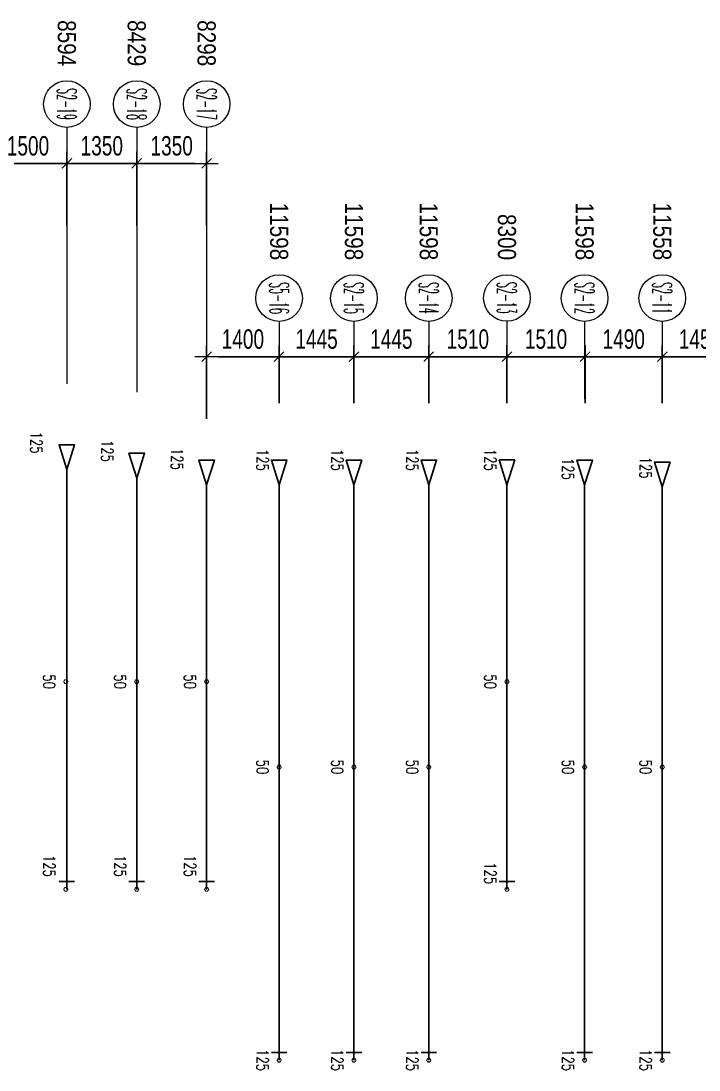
# Model space of a CAD drawing. Header units: millimetres. Extents: x 139404 to 589785, y -24714 to 48110.
# Drawn here: x 545015 to 558109, y 27610 to 47885 of the extents above; entities that cross this region are included whole.
import ezdxf
from ezdxf.enums import TextEntityAlignment as Align

# ---------------------------------------------------------------- set-up
doc = ezdxf.new("R2010")
doc.units = ezdxf.units.MM
doc.layers.get('0').update_dxf_attribs({"lineweight": 20})
doc.layers.get('Defpoints').update_dxf_attribs({"color": 151, "lineweight": 9})
doc.layers.add('ARES_TAG', color=3, linetype='Continuous')
doc.layers.add('NDC_S_TENDON', color=10, linetype='Continuous')
doc.layers.add('Current_plane_Column', color=7, linetype='Continuous', true_color=0x4b00ff)
doc.layers.add('NDC_LCAP', color=87, linetype='Continuous', plot=False)
for name, color, linetype, lineweight in [('NDC_S-ANNO', 7, 'Continuous', 20), ('NDC_S-TENDON', 6, 'Continuous', 35), ('NDC_S_DIM', 1, 'Continuous', 15), ('NDC_S_SYMBOL', 1, 'Continuous', 15)]:
    doc.layers.add(name, color=color, linetype=linetype, lineweight=lineweight)
doc.styles.add('ARES_BIGTEXT', font='VHARIALN.TTF')
doc.styles.add('ARES_ROMANS_0.36', font='romans.shx', dxfattribs={"width": 0.36, "bigfont": 'vns.shx'})
doc.styles.add('NDC_ANNO', font='', dxfattribs={"width": 0.8})
doc.styles.add('NDC_DIM', font='', dxfattribs={"width": 0.75})
doc.styles.get('NDC_ANNO').set_extended_font_data('Dotum')
doc.styles.get('NDC_DIM').set_extended_font_data('Dotum')
doc.dimstyles.new('NDC_dim_150', dxfattribs={"dimscale": 150, "dimtxt": 2.5, "dimasz": 1.5, "dimexe": 1.5, "dimexo": 2.5, "dimgap": 1, "dimtad": 1, "dimdec": 0, "dimzin": 0, "dimdsep": 46, "dimtxsty": 'NDC_DIM', "dimblk": 'DIMMARK', "dimcen": 0.09, "dimdle": 1.2, "dimclrd": 1, "dimclre": 1, "dimclrt": 3, "dimadec": 0, "dimazin": 0, "dimtfac": 1, "dimtdec": 0, "dimtix": 1, "dimtofl": 0, "dimtmove": 0, "dimatfit": 3, "dimfxl": 8, "dimfxlon": 1, "dimtolj": 1, "dimtzin": 0, "dimarcsym": 0})

# ---------------------------------------------------------------- blocks, each defined once
blk = doc.blocks.new('*U590')
at = {"layer": 'NDC_S_SYMBOL', "color": 3}
blk.add_line((-7592, 0), (-6092, 0), dxfattribs=at)
blk.add_circle((-8042, 0), 450, dxfattribs=at)
at = {"layer": 'NDC_S_TENDON'}
for p, q in [((-3912, 0), (-3144, 0)), ((-3144, 0), (2787, 0)), ((2787, 0), (5686, 0)), ((5686, 0), (6686, 0)), ((6536, -150), (6536, 150))]:
    blk.add_line(p, q, dxfattribs=at)
blk.add_lwpolyline([(-4432, 0), (-4912, 150), (-4912, -150), (-4432, 0), (-3912, 0)], dxfattribs=at)
at = {"layer": 'ARES_TAG', "style": 'ARES_ROMANS_0.36', "width": 0.36}
blk.add_attdef('S3', text='', height=375, dxfattribs=at).set_placement((-8042, 0), align=Align.MIDDLE_CENTER)
at = {"layer": 'NDC_LCAP', "style": 'ARES_BIGTEXT'}
blk.add_attdef('L', text='', height=350, dxfattribs=at).set_placement((-8773, 0), align=Align.MIDDLE_RIGHT)
blk = doc.blocks.new('*U591')
at = {"layer": 'NDC_S_SYMBOL', "color": 3}
blk.add_line((-7592, 0), (-6052, 0), dxfattribs=at)
blk.add_circle((-8042, 0), 450, dxfattribs=at)
at = {"layer": 'NDC_S_TENDON'}
for p, q in [((-3872, 0), (-3144, 0)), ((-3144, 0), (2787, 0)), ((2787, 0), (5686, 0)), ((5686, 0), (6686, 0)), ((6536, -150), (6536, 150))]:
    blk.add_line(p, q, dxfattribs=at)
blk.add_lwpolyline([(-4392, 0), (-4872, 150), (-4872, -150), (-4392, 0), (-3872, 0)], dxfattribs=at)
at = {"layer": 'ARES_TAG', "style": 'ARES_ROMANS_0.36', "width": 0.36}
blk.add_attdef('S3', text='', height=375, dxfattribs=at).set_placement((-8042, 0), align=Align.MIDDLE_CENTER)
at = {"layer": 'NDC_LCAP', "style": 'ARES_BIGTEXT'}
blk.add_attdef('L', text='', height=350, dxfattribs=at).set_placement((-8773, 0), align=Align.MIDDLE_RIGHT)
blk = doc.blocks.new('*U555')
at = {"layer": 'NDC_S_SYMBOL', "color": 3}
blk.add_line((-11341, 0), (-6222, 0), dxfattribs=at)
blk.add_circle((-11791, 0), 450, dxfattribs=at)
at = {"layer": 'NDC_S_TENDON'}
for p, q in [((-4042, 0), (-3144, 0)), ((-3144, 0), (2787, 0)), ((2787, 0), (2386, 0)), ((2386, 0), (3386, 0)), ((3236, -150), (3236, 150))]:
    blk.add_line(p, q, dxfattribs=at)
blk.add_lwpolyline([(-4562, 0), (-5042, 150), (-5042, -150), (-4562, 0), (-4042, 0)], dxfattribs=at)
at = {"layer": 'ARES_TAG', "style": 'ARES_ROMANS_0.36', "width": 0.36}
blk.add_attdef('S3', text='', height=375, dxfattribs=at).set_placement((-11791, 0), align=Align.MIDDLE_CENTER)
at = {"layer": 'NDC_LCAP', "style": 'ARES_BIGTEXT'}
blk.add_attdef('L', text='', height=350, dxfattribs=at).set_placement((-12522, 0), align=Align.MIDDLE_RIGHT)
blk = doc.blocks.new('*U556')
at = {"layer": 'NDC_S_SYMBOL', "color": 3}
blk.add_line((-11341, 0), (-6091, 0), dxfattribs=at)
blk.add_circle((-11791, 0), 450, dxfattribs=at)
at = {"layer": 'NDC_S_TENDON'}
for p, q in [((-3912, 0), (-3144, 0)), ((-3144, 0), (2787, 0)), ((2787, 0), (2386, 0)), ((2386, 0), (3386, 0)), ((3236, -150), (3236, 150))]:
    blk.add_line(p, q, dxfattribs=at)
blk.add_lwpolyline([(-4432, 0), (-4912, 150), (-4912, -150), (-4432, 0), (-3912, 0)], dxfattribs=at)
at = {"layer": 'ARES_TAG', "style": 'ARES_ROMANS_0.36', "width": 0.36}
blk.add_attdef('S3', text='', height=375, dxfattribs=at).set_placement((-11791, 0), align=Align.MIDDLE_CENTER)
at = {"layer": 'NDC_LCAP', "style": 'ARES_BIGTEXT'}
blk.add_attdef('L', text='', height=350, dxfattribs=at).set_placement((-12522, 0), align=Align.MIDDLE_RIGHT)
blk = doc.blocks.new('*U594')
at = {"layer": 'NDC_S_SYMBOL', "color": 3}
blk.add_line((-7592, 0), (-6092, 0), dxfattribs=at)
blk.add_circle((-8042, 0), 450, dxfattribs=at)
at = {"layer": 'NDC_S_TENDON'}
for p, q in [((-3912, 0), (-3144, 0)), ((-3144, 0), (2787, 0)), ((2787, 0), (5686, 0)), ((5686, 0), (6686, 0)), ((6536, -150), (6536, 150))]:
    blk.add_line(p, q, dxfattribs=at)
blk.add_lwpolyline([(-4432, 0), (-4912, 150), (-4912, -150), (-4432, 0), (-3912, 0)], dxfattribs=at)
at = {"layer": 'ARES_TAG', "style": 'ARES_ROMANS_0.36', "width": 0.36}
blk.add_attdef('S3', text='', height=375, dxfattribs=at).set_placement((-8042, 0), align=Align.MIDDLE_CENTER)
at = {"layer": 'NDC_LCAP', "style": 'ARES_BIGTEXT'}
blk.add_attdef('L', text='', height=350, dxfattribs=at).set_placement((-8773, 0), align=Align.MIDDLE_RIGHT)
blk = doc.blocks.new('*U560')
at = {"layer": 'NDC_S_SYMBOL', "color": 3}
blk.add_line((-11341, 0), (-6387, 0), dxfattribs=at)
blk.add_circle((-11791, 0), 450, dxfattribs=at)
at = {"layer": 'NDC_S_TENDON'}
for p, q in [((-4207, 0), (-3144, 0)), ((-3144, 0), (2787, 0)), ((2787, 0), (2386, 0)), ((2386, 0), (3386, 0)), ((3236, -150), (3236, 150))]:
    blk.add_line(p, q, dxfattribs=at)
blk.add_lwpolyline([(-4727, 0), (-5207, 150), (-5207, -150), (-4727, 0), (-4207, 0)], dxfattribs=at)
at = {"layer": 'ARES_TAG', "style": 'ARES_ROMANS_0.36', "width": 0.36}
blk.add_attdef('S3', text='', height=375, dxfattribs=at).set_placement((-11791, 0), align=Align.MIDDLE_CENTER)
at = {"layer": 'NDC_LCAP', "style": 'ARES_BIGTEXT'}
blk.add_attdef('L', text='', height=350, dxfattribs=at).set_placement((-12522, 0), align=Align.MIDDLE_RIGHT)
blk = doc.blocks.new('*U595')
at = {"layer": 'NDC_S_SYMBOL', "color": 3}
blk.add_line((-7592, 0), (-6092, 0), dxfattribs=at)
blk.add_circle((-8042, 0), 450, dxfattribs=at)
at = {"layer": 'NDC_S_TENDON'}
for p, q in [((-3912, 0), (-3144, 0)), ((-3144, 0), (2787, 0)), ((2787, 0), (5686, 0)), ((5686, 0), (6686, 0)), ((6536, -150), (6536, 150))]:
    blk.add_line(p, q, dxfattribs=at)
blk.add_lwpolyline([(-4432, 0), (-4912, 150), (-4912, -150), (-4432, 0), (-3912, 0)], dxfattribs=at)
at = {"layer": 'ARES_TAG', "style": 'ARES_ROMANS_0.36', "width": 0.36}
blk.add_attdef('S3', text='', height=375, dxfattribs=at).set_placement((-8042, 0), align=Align.MIDDLE_CENTER)
at = {"layer": 'NDC_LCAP', "style": 'ARES_BIGTEXT'}
blk.add_attdef('L', text='', height=350, dxfattribs=at).set_placement((-8773, 0), align=Align.MIDDLE_RIGHT)
blk = doc.blocks.new('*U596')
at = {"layer": 'NDC_S_SYMBOL', "color": 3}
blk.add_line((-7592, 0), (-6092, 0), dxfattribs=at)
blk.add_circle((-8042, 0), 450, dxfattribs=at)
at = {"layer": 'NDC_S_TENDON'}
for p, q in [((-3912, 0), (-3144, 0)), ((-3144, 0), (2787, 0)), ((2787, 0), (5686, 0)), ((5686, 0), (6686, 0)), ((6536, -150), (6536, 150))]:
    blk.add_line(p, q, dxfattribs=at)
blk.add_lwpolyline([(-4432, 0), (-4912, 150), (-4912, -150), (-4432, 0), (-3912, 0)], dxfattribs=at)
at = {"layer": 'ARES_TAG', "style": 'ARES_ROMANS_0.36', "width": 0.36}
blk.add_attdef('S3', text='', height=375, dxfattribs=at).set_placement((-8042, 0), align=Align.MIDDLE_CENTER)
at = {"layer": 'NDC_LCAP', "style": 'ARES_BIGTEXT'}
blk.add_attdef('L', text='', height=350, dxfattribs=at).set_placement((-8773, 0), align=Align.MIDDLE_RIGHT)
blk = doc.blocks.new('*U589')
at = {"layer": 'NDC_S_SYMBOL', "color": 3}
blk.add_line((-7594, 0), (-6094, 0), dxfattribs=at)
blk.add_circle((-8044, 0), 450, dxfattribs=at)
at = {"layer": 'NDC_S_TENDON'}
for p, q in [((-3914, 0), (-3144, 0)), ((-3144, 0), (2787, 0)), ((2787, 0), (2386, 0)), ((2386, 0), (3386, 0)), ((3236, -150), (3236, 150))]:
    blk.add_line(p, q, dxfattribs=at)
blk.add_lwpolyline([(-4434, 0), (-4914, 150), (-4914, -150), (-4434, 0), (-3914, 0)], dxfattribs=at)
at = {"layer": 'ARES_TAG', "style": 'ARES_ROMANS_0.36', "width": 0.36}
blk.add_attdef('S3', text='', height=375, dxfattribs=at).set_placement((-8044, 0), align=Align.MIDDLE_CENTER)
at = {"layer": 'NDC_LCAP', "style": 'ARES_BIGTEXT'}
blk.add_attdef('L', text='', height=350, dxfattribs=at).set_placement((-8775, 0), align=Align.MIDDLE_RIGHT)
blk = doc.blocks.new('TDY')
at = {"layer": 'NDC_S-TENDON', "linetype": 'Continuous'}
for points, elevation in [([(37170, 25617, 20, 20, 0), (37150, 25652, 20, 20, 0), (37110, 25652, 20, 20, 0), (37090, 25617, 20, 20, 0), (37110, 25582, 20, 20, 0), (37150, 25582, 20, 20, 0)], -63), ([(37170, 25617, 20, 20, 0), (37150, 25652, 20, 20, 0), (37110, 25652, 20, 20, 0), (37090, 25617, 20, 20, 0), (37110, 25582, 20, 20, 0), (37150, 25582, 20, 20, 0)], -63), ([(38540, 25617, 20, 20, 0), (38520, 25652, 20, 20, 0), (38480, 25652, 20, 20, 0), (38460, 25617, 20, 20, 0), (38480, 25582, 20, 20, 0), (38520, 25582, 20, 20, 0)], -63), ([(38540, 25617, 20, 20, 0), (38520, 25652, 20, 20, 0), (38480, 25652, 20, 20, 0), (38460, 25617, 20, 20, 0), (38480, 25582, 20, 20, 0), (38520, 25582, 20, 20, 0)], -63), ([(39890, 25617, 20, 20, 0), (39870, 25652, 20, 20, 0), (39830, 25652, 20, 20, 0), (39810, 25617, 20, 20, 0), (39830, 25582, 20, 20, 0), (39870, 25582, 20, 20, 0)], -63), ([(39890, 25617, 20, 20, 0), (39870, 25652, 20, 20, 0), (39830, 25652, 20, 20, 0), (39810, 25617, 20, 20, 0), (39830, 25582, 20, 20, 0), (39870, 25582, 20, 20, 0)], -63), ([(45690, 25615, 20, 20, 0), (45670, 25650, 20, 20, 0), (45630, 25650, 20, 20, 0), (45610, 25615, 20, 20, 0), (45630, 25580, 20, 20, 0), (45670, 25580, 20, 20, 0)], 2800), ([(45690, 25615, 20, 20, 0), (45670, 25650, 20, 20, 0), (45630, 25650, 20, 20, 0), (45610, 25615, 20, 20, 0), (45630, 25580, 20, 20, 0), (45670, 25580, 20, 20, 0)], 2800), ([(41290, 23965, 20, 20, 0), (41270, 24000, 20, 20, 0), (41230, 24000, 20, 20, 0), (41210, 23965, 20, 20, 0), (41230, 23930, 20, 20, 0), (41270, 23930, 20, 20, 0)], 2800), ([(41290, 23965, 20, 20, 0), (41270, 24000, 20, 20, 0), (41230, 24000, 20, 20, 0), (41210, 23965, 20, 20, 0), (41230, 23930, 20, 20, 0), (41270, 23930, 20, 20, 0)], 2800), ([(42735, 23965, 20, 20, 0), (42715, 24000, 20, 20, 0), (42675, 24000, 20, 20, 0), (42655, 23965, 20, 20, 0), (42675, 23930, 20, 20, 0), (42715, 23930, 20, 20, 0)], 2800), ([(42735, 23965, 20, 20, 0), (42715, 24000, 20, 20, 0), (42675, 24000, 20, 20, 0), (42655, 23965, 20, 20, 0), (42675, 23930, 20, 20, 0), (42715, 23930, 20, 20, 0)], 2800), ([(44180, 23965, 20, 20, 0), (44160, 24000, 20, 20, 0), (44120, 24000, 20, 20, 0), (44100, 23965, 20, 20, 0), (44120, 23930, 20, 20, 0), (44160, 23930, 20, 20, 0)], 2800), ([(44180, 23965, 20, 20, 0), (44160, 24000, 20, 20, 0), (44120, 24000, 20, 20, 0), (44100, 23965, 20, 20, 0), (44120, 23930, 20, 20, 0), (44160, 23930, 20, 20, 0)], 2800), ([(47190, 23965, 20, 20, 0), (47170, 24000, 20, 20, 0), (47130, 24000, 20, 20, 0), (47110, 23965, 20, 20, 0), (47130, 23930, 20, 20, 0), (47170, 23930, 20, 20, 0)], 2800), ([(47190, 23965, 20, 20, 0), (47170, 24000, 20, 20, 0), (47130, 24000, 20, 20, 0), (47110, 23965, 20, 20, 0), (47130, 23930, 20, 20, 0), (47170, 23930, 20, 20, 0)], 2800), ([(48690, 23965, 20, 20, 0), (48670, 24000, 20, 20, 0), (48630, 24000, 20, 20, 0), (48610, 23965, 20, 20, 0), (48630, 23930, 20, 20, 0), (48670, 23930, 20, 20, 0)], 2800), ([(48690, 23965, 20, 20, 0), (48670, 24000, 20, 20, 0), (48630, 24000, 20, 20, 0), (48610, 23965, 20, 20, 0), (48630, 23930, 20, 20, 0), (48670, 23930, 20, 20, 0)], 2800), ([(37170, 21602, 20, 20, 0), (37150, 21637, 20, 20, 0), (37110, 21637, 20, 20, 0), (37090, 21602, 20, 20, 0), (37110, 21567, 20, 20, 0), (37150, 21567, 20, 20, 0)], 12), ([(37170, 21602, 20, 20, 0), (37150, 21637, 20, 20, 0), (37110, 21637, 20, 20, 0), (37090, 21602, 20, 20, 0), (37110, 21567, 20, 20, 0), (37150, 21567, 20, 20, 0)], 12), ([(38540, 21602, 20, 20, 0), (38520, 21637, 20, 20, 0), (38480, 21637, 20, 20, 0), (38460, 21602, 20, 20, 0), (38480, 21567, 20, 20, 0), (38520, 21567, 20, 20, 0)], 12), ([(38540, 21602, 20, 20, 0), (38520, 21637, 20, 20, 0), (38480, 21637, 20, 20, 0), (38460, 21602, 20, 20, 0), (38480, 21567, 20, 20, 0), (38520, 21567, 20, 20, 0)], 12), ([(39890, 21602, 20, 20, 0), (39870, 21637, 20, 20, 0), (39830, 21637, 20, 20, 0), (39810, 21602, 20, 20, 0), (39830, 21567, 20, 20, 0), (39870, 21567, 20, 20, 0)], 12), ([(39890, 21602, 20, 20, 0), (39870, 21637, 20, 20, 0), (39830, 21637, 20, 20, 0), (39810, 21602, 20, 20, 0), (39830, 21567, 20, 20, 0), (39870, 21567, 20, 20, 0)], 12), ([(45690, 21600, 20, 20, 0), (45670, 21635, 20, 20, 0), (45630, 21635, 20, 20, 0), (45610, 21600, 20, 20, 0), (45630, 21565, 20, 20, 0), (45670, 21565, 20, 20, 0)], 2875), ([(45690, 21600, 20, 20, 0), (45670, 21635, 20, 20, 0), (45630, 21635, 20, 20, 0), (45610, 21600, 20, 20, 0), (45630, 21565, 20, 20, 0), (45670, 21565, 20, 20, 0)], 2875), ([(41290, 18300, 20, 20, 0), (41270, 18335, 20, 20, 0), (41230, 18335, 20, 20, 0), (41210, 18300, 20, 20, 0), (41230, 18265, 20, 20, 0), (41270, 18265, 20, 20, 0)], 2875), ([(41290, 18300, 20, 20, 0), (41270, 18335, 20, 20, 0), (41230, 18335, 20, 20, 0), (41210, 18300, 20, 20, 0), (41230, 18265, 20, 20, 0), (41270, 18265, 20, 20, 0)], 2875), ([(42735, 18300, 20, 20, 0), (42715, 18335, 20, 20, 0), (42675, 18335, 20, 20, 0), (42655, 18300, 20, 20, 0), (42675, 18265, 20, 20, 0), (42715, 18265, 20, 20, 0)], 2875), ([(42735, 18300, 20, 20, 0), (42715, 18335, 20, 20, 0), (42675, 18335, 20, 20, 0), (42655, 18300, 20, 20, 0), (42675, 18265, 20, 20, 0), (42715, 18265, 20, 20, 0)], 2875), ([(44180, 18300, 20, 20, 0), (44160, 18335, 20, 20, 0), (44120, 18335, 20, 20, 0), (44100, 18300, 20, 20, 0), (44120, 18265, 20, 20, 0), (44160, 18265, 20, 20, 0)], 2875), ([(44180, 18300, 20, 20, 0), (44160, 18335, 20, 20, 0), (44120, 18335, 20, 20, 0), (44100, 18300, 20, 20, 0), (44120, 18265, 20, 20, 0), (44160, 18265, 20, 20, 0)], 2875), ([(47190, 18300, 20, 20, 0), (47170, 18335, 20, 20, 0), (47130, 18335, 20, 20, 0), (47110, 18300, 20, 20, 0), (47130, 18265, 20, 20, 0), (47170, 18265, 20, 20, 0)], 2875), ([(47190, 18300, 20, 20, 0), (47170, 18335, 20, 20, 0), (47130, 18335, 20, 20, 0), (47110, 18300, 20, 20, 0), (47130, 18265, 20, 20, 0), (47170, 18265, 20, 20, 0)], 2875), ([(48690, 18300, 20, 20, 0), (48670, 18335, 20, 20, 0), (48630, 18335, 20, 20, 0), (48610, 18300, 20, 20, 0), (48630, 18265, 20, 20, 0), (48670, 18265, 20, 20, 0)], 2875), ([(48690, 18300, 20, 20, 0), (48670, 18335, 20, 20, 0), (48630, 18335, 20, 20, 0), (48610, 18300, 20, 20, 0), (48630, 18265, 20, 20, 0), (48670, 18265, 20, 20, 0)], 2875)]:
    blk.add_lwpolyline(points, format="xyseb", close=True, dxfattribs=dict(at, elevation=elevation))
at = {"rotation": 270}
for name, p, values in [('*U560', (37150, 24988, 10), {'L': '8594', 'S3': 'S2-19'}), ('*U555', (38500, 24988, 10), {'L': '8429', 'S3': 'S2-18'}), ('*U556', (39850, 24988, 12), {'L': '8298', 'S3': 'S2-17'}), ('*U594', (41250, 24988, 2833), {'L': '11598', 'S3': 'S5-16'}), ('*U595', (42695, 24988, 2833), {'L': '11598', 'S3': 'S2-15'}), ('*U596', (44140, 24988, 2833), {'L': '11598', 'S3': 'S2-14'}), ('*U590', (47150, 24988, 2833), {'L': '11598', 'S3': 'S2-12'}), ('*U591', (48650, 24988, 2833), {'L': '11558', 'S3': 'S2-11'}), ('*U589', (45650, 24988, 2833), {'L': '8300', 'S3': 'S2-13'})]:
    blk.add_blockref(name, p, dxfattribs=at).add_auto_attribs(values)
at = {"layer": 'NDC_S-ANNO', "linetype": 'Continuous', "char_height": 225, "attachment_point": 5, "rotation": 270, "line_spacing_factor": 0.75, "style": 'NDC_ANNO'}
for s, insert in [('\\FSTANDARD.shx;125', (36560, 30235, 2872)), ('\\FSTANDARD.shx;125', (37930, 30075, 2871)), ('\\FSTANDARD.shx;125', (39280, 29918, 2872)), ('\\FSTANDARD.shx;125', (40930, 29900, 1078)), ('\\FSTANDARD.shx;125', (42375, 29900)), ('\\FSTANDARD.shx;125', (43820, 29900)), ('\\FSTANDARD.shx;125', (45330, 29902, 2871)), ('\\FSTANDARD.shx;125', (46830, 29727, 2873)), ('\\FSTANDARD.shx;125', (48330, 29750)), ('\\FSTANDARD.shx;50', (36810, 25617, -63)), ('\\FSTANDARD.shx;50', (38180, 25617, -63)), ('\\FSTANDARD.shx;50', (39530, 25617, -63)), ('\\FSTANDARD.shx;50', (45330, 25615, 2800)), ('\\FSTANDARD.shx;50', (40930, 23965, 2800)), ('\\FSTANDARD.shx;50', (42375, 23965, 2800)), ('\\FSTANDARD.shx;50', (43820, 23965, 2800)), ('\\FSTANDARD.shx;50', (46830, 23965, 2800)), ('\\FSTANDARD.shx;50', (48330, 23965, 2800)), ('\\FSTANDARD.shx;125', (36810, 22055, 12)), ('\\FSTANDARD.shx;125', (38180, 22055, 12)), ('\\FSTANDARD.shx;125', (39530, 22055, 12)), ('\\FSTANDARD.shx;125', (45330, 21912, 2875)), ('\\FSTANDARD.shx;125', (40930, 18300, 2875)), ('\\FSTANDARD.shx;125', (42375, 18300, 2875)), ('\\FSTANDARD.shx;125', (43820, 18300, 2875)), ('\\FSTANDARD.shx;125', (46830, 18300, 2875)), ('\\FSTANDARD.shx;125', (48330, 18300, 2875))]:
    blk.add_mtext(s, dxfattribs=dict(at, insert=insert))
blk = doc.blocks.new('DIMMARK')
at = {"layer": 'NDC_S_DIM', "color": 1}
blk.add_line((-1.5, 0), (1, 0), dxfattribs=at)
at = {"layer": 'NDC_S_DIM', "color": 2, "const_width": 0.1}
blk.add_lwpolyline([(-0.424, -0.424), (0.424, 0.424)], dxfattribs=at)
blk = doc.blocks.new('*D719')
at = {"layer": 'Defpoints', "color": 0, "ltscale": 100, "transparency": 16777216}
for p in [(545900, 45133), (544400, 41698, 60), (545900, 41698, 72)]:
    blk.add_point(p, dxfattribs=at)
at = {"layer": 'NDC_S_DIM', "color": 1, "lineweight": -2, "ltscale": 100, "transparency": 16777216}
for p, q in [((544400, 43933), (544400, 45358)), ((545900, 43933), (545900, 45358)), ((544625, 45133), (545675, 45133))]:
    blk.add_line(p, q, dxfattribs=at)
at = {"layer": 'NDC_S_DIM', "color": 1, "lineweight": -2, "ltscale": 100, "transparency": 16777216, "xscale": 225, "yscale": 225, "zscale": 225, "rotation": 180}
blk.add_blockref('DIMMARK', (544400, 45133), dxfattribs=at)
at = {"layer": 'NDC_S_DIM', "color": 1, "lineweight": -2, "ltscale": 100, "transparency": 16777216, "xscale": 225, "yscale": 225, "zscale": 225}
blk.add_blockref('DIMMARK', (545900, 45133), dxfattribs=at)
at = {"layer": 'NDC_S_DIM', "color": 3, "ltscale": 100, "transparency": 16777216, "insert": (545150, 45470), "char_height": 375, "attachment_point": 5, "style": 'NDC_DIM'}
blk.add_mtext('\\A1;1500', dxfattribs=at)
blk = doc.blocks.new('*D720')
at = {"layer": 'Defpoints', "color": 0, "ltscale": 100, "transparency": 16777216}
for p in [(547250, 45133), (545900, 41698, 72), (547250, 41698, 72)]:
    blk.add_point(p, dxfattribs=at)
at = {"layer": 'NDC_S_DIM', "color": 1, "lineweight": -2, "ltscale": 100, "transparency": 16777216}
for p, q in [((545900, 43933), (545900, 45358)), ((547250, 43933), (547250, 45358)), ((546125, 45133), (547025, 45133))]:
    blk.add_line(p, q, dxfattribs=at)
at = {"layer": 'NDC_S_DIM', "color": 1, "lineweight": -2, "ltscale": 100, "transparency": 16777216, "xscale": 225, "yscale": 225, "zscale": 225, "rotation": 180}
blk.add_blockref('DIMMARK', (545900, 45133), dxfattribs=at)
at = {"layer": 'NDC_S_DIM', "color": 1, "lineweight": -2, "ltscale": 100, "transparency": 16777216, "xscale": 225, "yscale": 225, "zscale": 225}
blk.add_blockref('DIMMARK', (547250, 45133), dxfattribs=at)
at = {"layer": 'NDC_S_DIM', "color": 3, "ltscale": 100, "transparency": 16777216, "insert": (546575, 45470), "char_height": 375, "attachment_point": 5, "style": 'NDC_DIM'}
blk.add_mtext('\\A1;1350', dxfattribs=at)
blk = doc.blocks.new('*D721')
at = {"layer": 'Defpoints', "color": 0, "ltscale": 100, "transparency": 16777216}
for p in [(548600, 45133), (547250, 41698, 72), (548600, 41698, 74)]:
    blk.add_point(p, dxfattribs=at)
at = {"layer": 'NDC_S_DIM', "color": 1, "lineweight": -2, "ltscale": 100, "transparency": 16777216}
for p, q in [((547250, 43933), (547250, 45358)), ((548600, 43933), (548600, 45358)), ((547475, 45133), (548375, 45133))]:
    blk.add_line(p, q, dxfattribs=at)
at = {"layer": 'NDC_S_DIM', "color": 1, "lineweight": -2, "ltscale": 100, "transparency": 16777216, "xscale": 225, "yscale": 225, "zscale": 225, "rotation": 180}
blk.add_blockref('DIMMARK', (547250, 45133), dxfattribs=at)
at = {"layer": 'NDC_S_DIM', "color": 1, "lineweight": -2, "ltscale": 100, "transparency": 16777216, "xscale": 225, "yscale": 225, "zscale": 225}
blk.add_blockref('DIMMARK', (548600, 45133), dxfattribs=at)
at = {"layer": 'NDC_S_DIM', "color": 3, "ltscale": 100, "transparency": 16777216, "insert": (547925, 45470), "char_height": 375, "attachment_point": 5, "style": 'NDC_DIM'}
blk.add_mtext('\\A1;1350', dxfattribs=at)
blk = doc.blocks.new('*D722')
at = {"layer": 'Defpoints', "color": 0, "ltscale": 100, "transparency": 16777216}
for p in [(550000, 41397), (548600, 37962, 74), (550000, 37962, 2875)]:
    blk.add_point(p, dxfattribs=at)
at = {"layer": 'NDC_S_DIM', "color": 1, "lineweight": -2, "ltscale": 100, "transparency": 16777216}
for p, q in [((548600, 40197), (548600, 41622)), ((550000, 40501), (550000, 41622)), ((548825, 41397), (549775, 41397))]:
    blk.add_line(p, q, dxfattribs=at)
at = {"layer": 'NDC_S_DIM', "color": 1, "lineweight": -2, "ltscale": 100, "transparency": 16777216, "xscale": 225, "yscale": 225, "zscale": 225, "rotation": 180}
blk.add_blockref('DIMMARK', (548600, 41397), dxfattribs=at)
at = {"layer": 'NDC_S_DIM', "color": 1, "lineweight": -2, "ltscale": 100, "transparency": 16777216, "xscale": 225, "yscale": 225, "zscale": 225}
blk.add_blockref('DIMMARK', (550000, 41397), dxfattribs=at)
at = {"layer": 'NDC_S_DIM', "color": 3, "ltscale": 100, "transparency": 16777216, "insert": (549300, 41735), "char_height": 375, "attachment_point": 5, "style": 'NDC_DIM'}
blk.add_mtext('\\A1;1400', dxfattribs=at)
blk = doc.blocks.new('*D723')
at = {"layer": 'Defpoints', "color": 0, "ltscale": 100, "transparency": 16777216}
for p in [(551445, 41397), (550000, 37962, 2875), (551445, 37962, 2875)]:
    blk.add_point(p, dxfattribs=at)
at = {"layer": 'NDC_S_DIM', "color": 1, "lineweight": -2, "ltscale": 100, "transparency": 16777216}
for p, q in [((550000, 40501), (550000, 41622)), ((551445, 40501), (551445, 41622)), ((550225, 41397), (551220, 41397))]:
    blk.add_line(p, q, dxfattribs=at)
at = {"layer": 'NDC_S_DIM', "color": 1, "lineweight": -2, "ltscale": 100, "transparency": 16777216, "xscale": 225, "yscale": 225, "zscale": 225, "rotation": 180}
blk.add_blockref('DIMMARK', (550000, 41397), dxfattribs=at)
at = {"layer": 'NDC_S_DIM', "color": 1, "lineweight": -2, "ltscale": 100, "transparency": 16777216, "xscale": 225, "yscale": 225, "zscale": 225}
blk.add_blockref('DIMMARK', (551445, 41397), dxfattribs=at)
at = {"layer": 'NDC_S_DIM', "color": 3, "ltscale": 100, "transparency": 16777216, "insert": (550723, 41735), "char_height": 375, "attachment_point": 5, "style": 'NDC_DIM'}
blk.add_mtext('\\A1;1445', dxfattribs=at)
blk = doc.blocks.new('*D724')
at = {"layer": 'Defpoints', "color": 0, "ltscale": 100, "transparency": 16777216}
for p in [(552890, 41397), (551445, 37962, 2875), (552890, 37962, 2875)]:
    blk.add_point(p, dxfattribs=at)
at = {"layer": 'NDC_S_DIM', "color": 1, "lineweight": -2, "ltscale": 100, "transparency": 16777216}
for p, q in [((551445, 40501), (551445, 41622)), ((552890, 40501), (552890, 41622)), ((551670, 41397), (552665, 41397))]:
    blk.add_line(p, q, dxfattribs=at)
at = {"layer": 'NDC_S_DIM', "color": 1, "lineweight": -2, "ltscale": 100, "transparency": 16777216, "xscale": 225, "yscale": 225, "zscale": 225, "rotation": 180}
blk.add_blockref('DIMMARK', (551445, 41397), dxfattribs=at)
at = {"layer": 'NDC_S_DIM', "color": 1, "lineweight": -2, "ltscale": 100, "transparency": 16777216, "xscale": 225, "yscale": 225, "zscale": 225}
blk.add_blockref('DIMMARK', (552890, 41397), dxfattribs=at)
at = {"layer": 'NDC_S_DIM', "color": 3, "ltscale": 100, "transparency": 16777216, "insert": (552167, 41735), "char_height": 375, "attachment_point": 5, "style": 'NDC_DIM'}
blk.add_mtext('\\A1;1445', dxfattribs=at)
blk = doc.blocks.new('*D725')
at = {"layer": 'Defpoints', "color": 0, "ltscale": 100, "transparency": 16777216}
for p in [(554400, 41397), (552890, 37962, 2875), (554400, 37962, 2875)]:
    blk.add_point(p, dxfattribs=at)
at = {"layer": 'NDC_S_DIM', "color": 1, "lineweight": -2, "ltscale": 100, "transparency": 16777216}
for p, q in [((552890, 40501), (552890, 41622)), ((554400, 40501), (554400, 41622)), ((553115, 41397), (554175, 41397))]:
    blk.add_line(p, q, dxfattribs=at)
at = {"layer": 'NDC_S_DIM', "color": 1, "lineweight": -2, "ltscale": 100, "transparency": 16777216, "xscale": 225, "yscale": 225, "zscale": 225, "rotation": 180}
blk.add_blockref('DIMMARK', (552890, 41397), dxfattribs=at)
at = {"layer": 'NDC_S_DIM', "color": 1, "lineweight": -2, "ltscale": 100, "transparency": 16777216, "xscale": 225, "yscale": 225, "zscale": 225}
blk.add_blockref('DIMMARK', (554400, 41397), dxfattribs=at)
at = {"layer": 'NDC_S_DIM', "color": 3, "ltscale": 100, "transparency": 16777216, "insert": (553645, 41735), "char_height": 375, "attachment_point": 5, "style": 'NDC_DIM'}
blk.add_mtext('\\A1;1510', dxfattribs=at)
blk = doc.blocks.new('*D726')
at = {"layer": 'Defpoints', "color": 0, "ltscale": 100, "transparency": 16777216}
for p in [(555910, 41397), (554400, 37962, 2875), (555910, 37962, 2875)]:
    blk.add_point(p, dxfattribs=at)
at = {"layer": 'NDC_S_DIM', "color": 1, "lineweight": -2, "ltscale": 100, "transparency": 16777216}
for p, q in [((554400, 40501), (554400, 41622)), ((555910, 40501), (555910, 41622)), ((554625, 41397), (555685, 41397))]:
    blk.add_line(p, q, dxfattribs=at)
at = {"layer": 'NDC_S_DIM', "color": 1, "lineweight": -2, "ltscale": 100, "transparency": 16777216, "xscale": 225, "yscale": 225, "zscale": 225, "rotation": 180}
blk.add_blockref('DIMMARK', (554400, 41397), dxfattribs=at)
at = {"layer": 'NDC_S_DIM', "color": 1, "lineweight": -2, "ltscale": 100, "transparency": 16777216, "xscale": 225, "yscale": 225, "zscale": 225}
blk.add_blockref('DIMMARK', (555910, 41397), dxfattribs=at)
at = {"layer": 'NDC_S_DIM', "color": 3, "ltscale": 100, "transparency": 16777216, "insert": (555155, 41735), "char_height": 375, "attachment_point": 5, "style": 'NDC_DIM'}
blk.add_mtext('\\A1;1510', dxfattribs=at)
blk = doc.blocks.new('*D727')
at = {"layer": 'Defpoints', "color": 0, "ltscale": 100, "transparency": 16777216}
for p in [(557400, 41397), (555910, 37962, 2875), (557400, 37962, 2875)]:
    blk.add_point(p, dxfattribs=at)
at = {"layer": 'NDC_S_DIM', "color": 1, "lineweight": -2, "ltscale": 100, "transparency": 16777216}
for p, q in [((555910, 40501), (555910, 41622)), ((557400, 40501), (557400, 41622)), ((556135, 41397), (557175, 41397))]:
    blk.add_line(p, q, dxfattribs=at)
at = {"layer": 'NDC_S_DIM', "color": 1, "lineweight": -2, "ltscale": 100, "transparency": 16777216, "xscale": 225, "yscale": 225, "zscale": 225, "rotation": 180}
blk.add_blockref('DIMMARK', (555910, 41397), dxfattribs=at)
at = {"layer": 'NDC_S_DIM', "color": 1, "lineweight": -2, "ltscale": 100, "transparency": 16777216, "xscale": 225, "yscale": 225, "zscale": 225}
blk.add_blockref('DIMMARK', (557400, 41397), dxfattribs=at)
at = {"layer": 'NDC_S_DIM', "color": 3, "ltscale": 100, "transparency": 16777216, "insert": (556655, 41735), "char_height": 375, "attachment_point": 5, "style": 'NDC_DIM'}
blk.add_mtext('\\A1;1490', dxfattribs=at)
blk = doc.blocks.new('*D728')
at = {"layer": 'Defpoints', "color": 0, "ltscale": 100, "transparency": 16777216}
for p in [(558855, 41397), (557400, 37962, 2875), (558855, 38047, 3000)]:
    blk.add_point(p, dxfattribs=at)
at = {"layer": 'NDC_S_DIM', "color": 1, "lineweight": -2, "ltscale": 100, "transparency": 16777216}
for p, q in [((557400, 40501), (557400, 41622)), ((558855, 40530), (558855, 41622)), ((557625, 41397), (558630, 41397))]:
    blk.add_line(p, q, dxfattribs=at)
at = {"layer": 'NDC_S_DIM', "color": 1, "lineweight": -2, "ltscale": 100, "transparency": 16777216, "xscale": 225, "yscale": 225, "zscale": 225, "rotation": 180}
blk.add_blockref('DIMMARK', (557400, 41397), dxfattribs=at)
at = {"layer": 'NDC_S_DIM', "color": 1, "lineweight": -2, "ltscale": 100, "transparency": 16777216, "xscale": 225, "yscale": 225, "zscale": 225}
blk.add_blockref('DIMMARK', (558855, 41397), dxfattribs=at)
at = {"layer": 'NDC_S_DIM', "color": 3, "ltscale": 100, "transparency": 16777216, "insert": (558128, 41735), "char_height": 375, "attachment_point": 5, "style": 'NDC_DIM'}
blk.add_mtext('\\A1;1455', dxfattribs=at)

msp = doc.modelspace()

# ---------------------------------------------------------------- block references
at = {"layer": 'Current_plane_Column'}
msp.add_blockref('TDY', (508750, 9500), dxfattribs=at)

# ---------------------------------------------------------------- dimensions: what is measured, and where the dimension line sits
at = {"layer": 'NDC_S_DIM', "ltscale": 100}
for base, p1, p2, picture, middle in [((545899.6, 45132.6), (544399.6, 41697.9, 60.5), (545899.6, 41697.9, 71.7), '*D719', (545149.6, 45470.3)), ((547250, 45132.6), (545899.6, 41697.9, 71.7), (547250, 41697.9, 71.6), '*D720', (546574.8, 45470.3)), ((548600, 45132.6), (547250, 41697.9, 71.6), (548600, 41697.9, 73.8), '*D721', (547925, 45470.3)), ((550000, 41396.9), (548600, 37962.2, 73.8), (550000, 37962.2, 2875), '*D722', (549300, 41734.7)), ((551445, 41396.9), (550000, 37962.2, 2875), (551445, 37962.2, 2875), '*D723', (550722.5, 41734.7)), ((552890, 41396.9), (551445, 37962.2, 2875), (552890, 37962.2, 2875), '*D724', (552167.5, 41734.7)), ((554400, 41396.9), (552890, 37962.2, 2875), (554400, 37962.2, 2875), '*D725', (553645, 41734.7)), ((555910, 41396.9), (554400, 37962.2, 2875), (555910, 37962.2, 2875), '*D726', (555155, 41734.7)), ((557400, 41396.9), (555910, 37962.2, 2875), (557400, 37962.2, 2875), '*D727', (556655, 41734.7)), ((558855, 41396.9), (557400, 37962.2, 2875), (558855, 38047.1, 3000), '*D728', (558127.5, 41734.7))]:
    dim = msp.add_linear_dim(base=base, p1=p1, p2=p2, dimstyle='NDC_dim_150', override={"dimtmove": 1}, dxfattribs=at)
    dim.commit()
    dim.dimension.update_dxf_attribs({"geometry": picture, "text_midpoint": middle})

doc.saveas('drawing.dxf')
